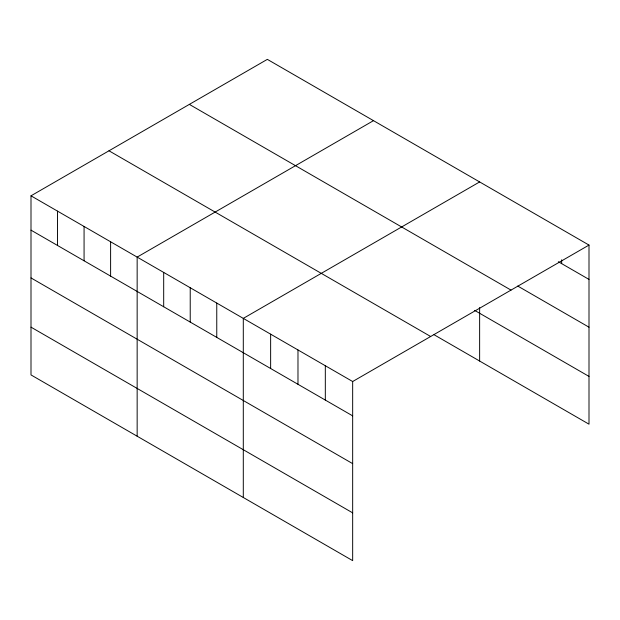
<?xml version="1.0" encoding="UTF-8"?>
<svg xmlns="http://www.w3.org/2000/svg" width="620" height="620" viewBox="0 0 620 620"><rect width="100%" height="100%" fill="white"/><g stroke="black" fill="none" stroke-linecap="round" stroke-linejoin="round"><path stroke-width="0.93" d="M31 195.819L352.664 381.525L352.664 560.635L31 374.922L31 195.819L267.336 59.365L589 245.078L589 424.181L434.023 334.707M373.488 120.652L137.152 257.099L137.152 436.209M479.632 181.939L243.296 318.385L243.296 497.488M352.664 381.525L589 245.078M558.341 261.717L589 279.411M517.746 286.053L589 327.19M189.348 104.392L511.012 290.106M474.657 310.395L589 376.41M108.988 150.792L430.652 336.497M31 230.152L352.664 415.865M31 277.923L352.664 463.636M31 327.151L352.664 512.856M561.658 259.811L561.658 263.632M479.632 307.59L479.632 361.042M325.322 365.738L325.322 400.078M297.98 349.959L297.98 384.292M270.638 334.172L270.638 368.505M216.76 303.064L216.76 337.396M190.224 287.742L190.224 322.075M163.688 272.42L163.688 306.76M110.608 241.777L110.608 276.117M84.072 226.455L84.072 260.795M57.536 211.141L57.536 245.474"/></g></svg>
